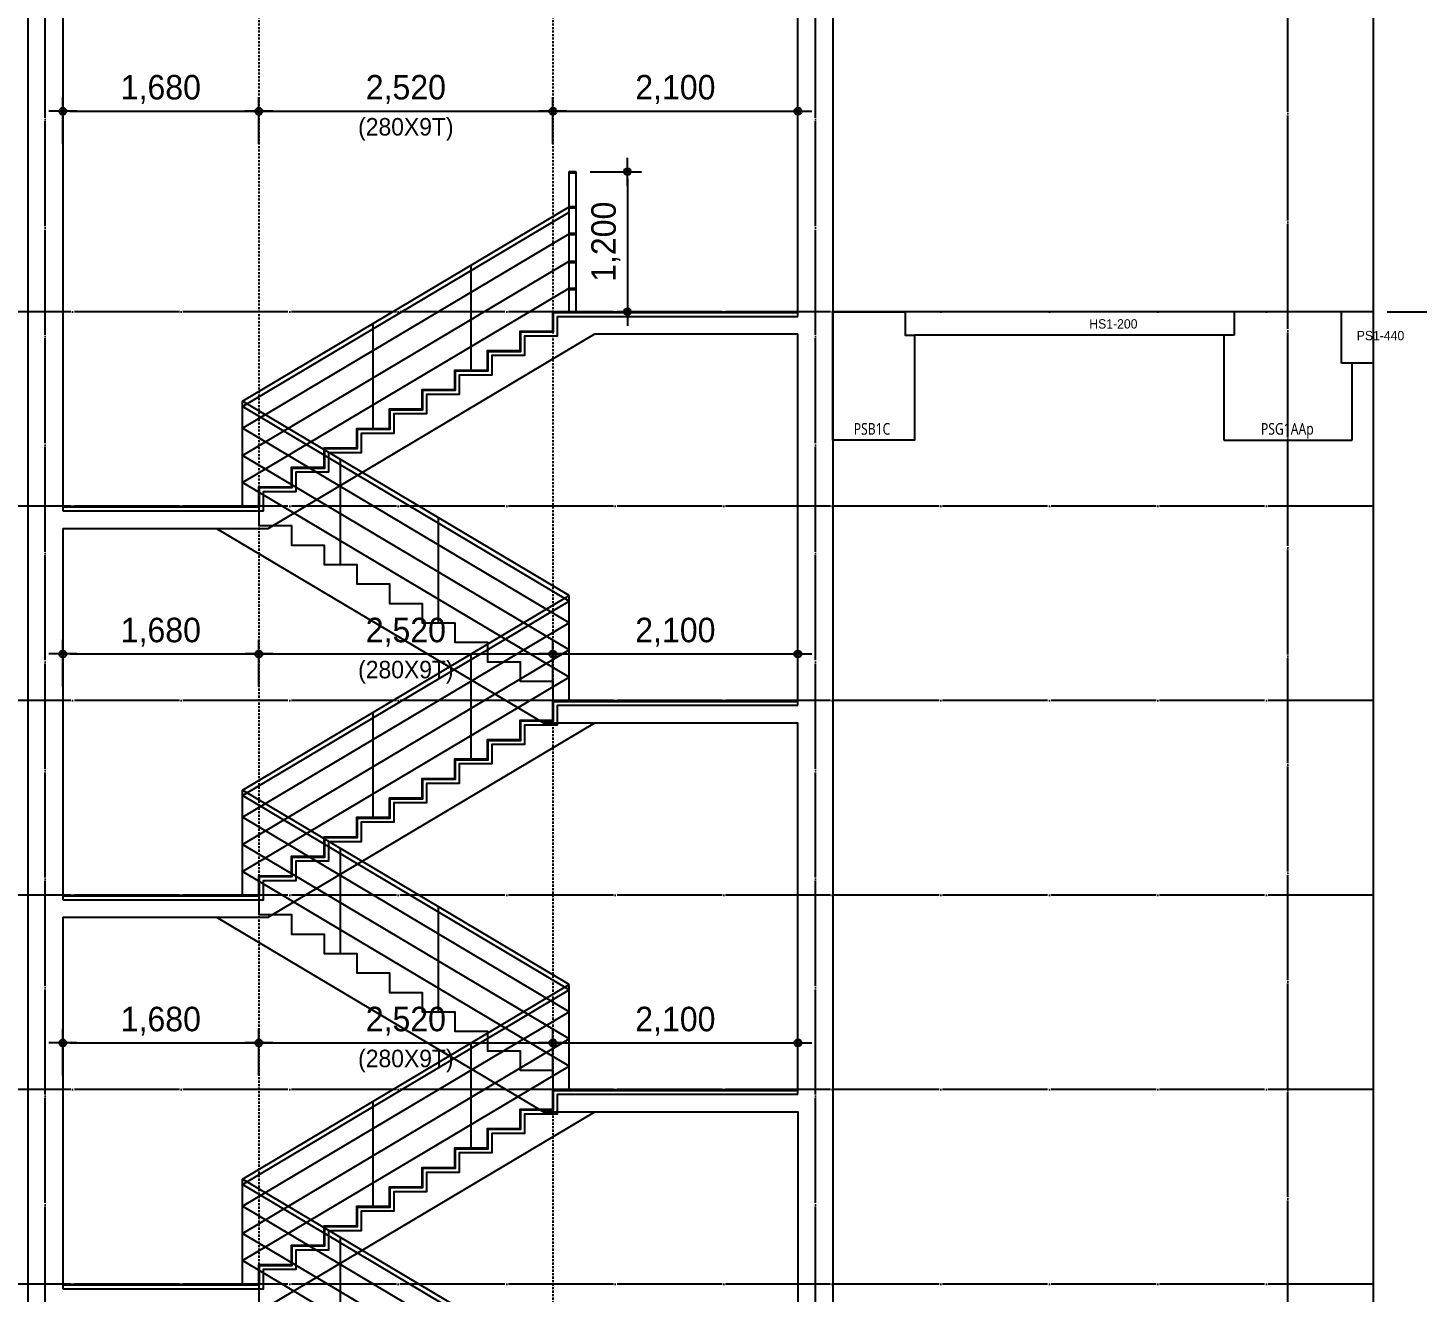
# Model space of a CAD drawing. Header units: millimetres. Extents: x 11948722 to 13111668, y -10771712 to -10232988.
# Drawn here: x 12423116 to 12435024, y -10480107 to -10469270 of the extents above; entities that cross this region are included whole.
import ezdxf
from ezdxf.enums import TextEntityAlignment as Align

# ---------------------------------------------------------------- set-up
doc = ezdxf.new("R2010")
doc.units = ezdxf.units.MM
doc.header["$LTSCALE"] = 150
doc.header["$MEASUREMENT"] = 0
doc.linetypes.add('CEN', pattern=[6.2, 6, -0.1, 0, -0.1])
doc.linetypes.add('Xref-계단단면도$0$H', pattern=[1, 0.6, -0.4])
doc.layers.get('0').update_dxf_attribs({"linetype": 'CONTINUOUS'})
doc.layers.get('Defpoints').update_dxf_attribs({"color": 117, "linetype": 'CONTINUOUS'})
for name, color, linetype in [('A-중심선', 10, 'CEN'), ('CON-C', 2, 'CONTINUOUS'), ('ELE-8', 8, 'CONTINUOUS'), ('Xref-계단단면도$0$3 dim0', 7, 'CONTINUOUS'), ('Xref-계단단면도$0$A-CEIL', 6, 'CONTINUOUS'), ('Xref-계단단면도$0$A-DIM', 7, 'CONTINUOUS')]:
    doc.layers.add(name, color=color, linetype=linetype)
doc.styles.get("Standard").update_dxf_attribs({"font": 'NanumGothic.ttf'})
doc.styles.add('Xref-계단단면도$0$나눔고딕 Se', font='')
doc.styles.add('Xref-계단단면도$0$돋움', font='')
doc.styles.get('Xref-계단단면도$0$나눔고딕 Se').set_extended_font_data('Dotum')
doc.styles.get('Xref-계단단면도$0$돋움').set_extended_font_data('Dotum')
doc.dimstyles.new('Xref-계단단면도$0$A1-100', dxfattribs={"dimtxt": 3, "dimasz": 1, "dimexe": 2, "dimexo": 2, "dimgap": 1, "dimtad": 1, "dimdec": 0, "dimzin": 12, "dimdsep": 46, "dimlunit": 6, "dimtxsty": 'Xref-계단단면도$0$나눔고딕 Se', "dimblk1": 'Xref-계단단면도$0$DIMDOT', "dimblk2": 'Xref-계단단면도$0$DIMDOT', "dimsah": 1, "dimcen": -1, "dimdle": 2, "dimclrd": 256, "dimclre": 256, "dimclrt": 3, "dimadec": 0, "dimazin": 0, "dimtfac": 1, "dimtdec": 0, "dimtix": 1, "dimtmove": 2, "dimatfit": 3, "dimldrblk": 'Xref-계단단면도$0$DIMDOT', "dimfxl": 1, "dimtvp": 1, "dimtolj": 1, "dimtzin": 12, "dimlwd": -1, "dimlwe": -1, "dimarcsym": 0})

# ---------------------------------------------------------------- blocks, each defined once
blk = doc.blocks.new('Xref-계단단면도$0$DIMDOT')
at = {"color": 0}
blk.add_line((-2, 0), (2, 0), dxfattribs=at)
for radius in [0.5, 0.25]:
    blk.add_circle((0, 0), radius, dxfattribs=at)
blk = doc.blocks.new('*D584')
at = {"layer": 'Defpoints', "color": 0, "ltscale": 1200}
for p in [(12434646, -10471704), (12434646, -10481704), (12437646, -10481704)]:
    blk.add_point(p, dxfattribs=at)
at = {"layer": 'Xref-계단단면도$0$3 dim0'}
for p, q in [((12434766, -10471704), (12437766, -10471704)), ((12437646, -10471764), (12437646, -10481644)), ((12434766, -10481704), (12437766, -10481704))]:
    blk.add_line(p, q, dxfattribs=at)
at = {"layer": 'Xref-계단단면도$0$3 dim0', "ltscale": 1200, "xscale": 60, "yscale": 60, "zscale": 60}
for p, rotation in [((12437646, -10471704), 90), ((12437646, -10481704), 270)]:
    blk.add_blockref('Xref-계단단면도$0$DIMDOT', p, dxfattribs=dict(at, rotation=rotation))
at = {"layer": 'Xref-계단단면도$0$3 dim0', "color": 3, "ltscale": 1200, "insert": (12437461, -10476704), "char_height": 210, "attachment_point": 5, "rotation": 90, "style": 'Xref-계단단면도$0$나눔고딕 Se'}
blk.add_mtext('\\A1;10,000', dxfattribs=at)
blk = doc.blocks.new('*D616')
at = {"layer": 'Defpoints', "color": 0, "ltscale": 1200}
for p in [(12434646, -10461704), (12438246, -10461704), (12434646, -10491704)]:
    blk.add_point(p, dxfattribs=at)
at = {"layer": 'Xref-계단단면도$0$3 dim0'}
for p, q in [((12434766, -10461704), (12438366, -10461704)), ((12438246, -10491644), (12438246, -10461764)), ((12434766, -10491704), (12438366, -10491704))]:
    blk.add_line(p, q, dxfattribs=at)
at = {"layer": 'Xref-계단단면도$0$3 dim0', "ltscale": 1200, "xscale": 60, "yscale": 60, "zscale": 60}
for p, rotation in [((12438246, -10461704), 90), ((12438246, -10491704), 270)]:
    blk.add_blockref('Xref-계단단면도$0$DIMDOT', p, dxfattribs=dict(at, rotation=rotation))
at = {"layer": 'Xref-계단단면도$0$3 dim0', "color": 3, "ltscale": 1200, "insert": (12438061, -10476704), "char_height": 210, "attachment_point": 5, "rotation": 90, "style": 'Xref-계단단면도$0$나눔고딕 Se'}
blk.add_mtext('\\A1;30,000', dxfattribs=at)
blk = doc.blocks.new('*D619')
at = {"layer": 'Defpoints', "color": 0, "ltscale": 1200}
for p in [(12434646, -10461704), (12437646, -10461704), (12434646, -10471704)]:
    blk.add_point(p, dxfattribs=at)
at = {"layer": 'Xref-계단단면도$0$3 dim0'}
for p, q in [((12434766, -10461704), (12437766, -10461704)), ((12437646, -10471644), (12437646, -10461764)), ((12434766, -10471704), (12437766, -10471704))]:
    blk.add_line(p, q, dxfattribs=at)
at = {"layer": 'Xref-계단단면도$0$3 dim0', "ltscale": 1200, "xscale": 60, "yscale": 60, "zscale": 60}
for p, rotation in [((12437646, -10461704), 90), ((12437646, -10471704), 270)]:
    blk.add_blockref('Xref-계단단면도$0$DIMDOT', p, dxfattribs=dict(at, rotation=rotation))
at = {"layer": 'Xref-계단단면도$0$3 dim0', "color": 3, "ltscale": 1200, "insert": (12437461, -10466704), "char_height": 210, "attachment_point": 5, "rotation": 90, "style": 'Xref-계단단면도$0$나눔고딕 Se'}
blk.add_mtext('\\A1;10,000', dxfattribs=at)
blk = doc.blocks.new('*D604')
at = {"layer": 'Defpoints', "color": 0, "ltscale": 1200}
for p in [(12425096, -10477970), (12423416, -10478370), (12425096, -10478370)]:
    blk.add_point(p, dxfattribs=at)
at = {"layer": 'Xref-계단단면도$0$3 dim0'}
for p, q in [((12423416, -10478250), (12423416, -10477850)), ((12425096, -10478250), (12425096, -10477850)), ((12423476, -10477970), (12425036, -10477970))]:
    blk.add_line(p, q, dxfattribs=at)
at = {"layer": 'Xref-계단단면도$0$3 dim0', "ltscale": 1200, "xscale": 60, "yscale": 60, "zscale": 60, "rotation": 180}
blk.add_blockref('Xref-계단단면도$0$DIMDOT', (12423416, -10477970), dxfattribs=at)
at = {"layer": 'Xref-계단단면도$0$3 dim0', "ltscale": 1200, "xscale": 60, "yscale": 60, "zscale": 60}
blk.add_blockref('Xref-계단단면도$0$DIMDOT', (12425096, -10477970), dxfattribs=at)
at = {"layer": 'Xref-계단단면도$0$3 dim0', "color": 3, "ltscale": 1200, "insert": (12424256, -10477785), "char_height": 210, "attachment_point": 5, "style": 'Xref-계단단면도$0$나눔고딕 Se'}
blk.add_mtext('\\A1;1,680', dxfattribs=at)
blk = doc.blocks.new('*D605')
at = {"layer": 'Defpoints', "color": 0, "ltscale": 1200}
for p in [(12427616, -10477970), (12425096, -10478370), (12427616, -10478370)]:
    blk.add_point(p, dxfattribs=at)
at = {"layer": 'Xref-계단단면도$0$3 dim0'}
for p, q in [((12425096, -10478250), (12425096, -10477850)), ((12427616, -10478250), (12427616, -10477850)), ((12425156, -10477970), (12427556, -10477970))]:
    blk.add_line(p, q, dxfattribs=at)
at = {"layer": 'Xref-계단단면도$0$3 dim0', "ltscale": 1200, "xscale": 60, "yscale": 60, "zscale": 60, "rotation": 180}
blk.add_blockref('Xref-계단단면도$0$DIMDOT', (12425096, -10477970), dxfattribs=at)
at = {"layer": 'Xref-계단단면도$0$3 dim0', "ltscale": 1200, "xscale": 60, "yscale": 60, "zscale": 60}
blk.add_blockref('Xref-계단단면도$0$DIMDOT', (12427616, -10477970), dxfattribs=at)
at = {"layer": 'Xref-계단단면도$0$3 dim0', "color": 3, "ltscale": 1200, "char_height": 210, "attachment_point": 5, "style": 'Xref-계단단면도$0$나눔고딕 Se'}
for s, insert in [('\\A1;2,520', (12426356, -10477785)), ('\\H0.714286x;(280X9T)', (12426356, -10478126))]:
    blk.add_mtext(s, dxfattribs=dict(at, insert=insert))
blk = doc.blocks.new('*D606')
at = {"layer": 'Defpoints', "color": 0, "ltscale": 1200}
for p in [(12429716, -10477970), (12427616, -10478370), (12429716, -10478370)]:
    blk.add_point(p, dxfattribs=at)
at = {"layer": 'Xref-계단단면도$0$3 dim0'}
for p, q in [((12427616, -10478250), (12427616, -10477850)), ((12429716, -10478250), (12429716, -10477850)), ((12427676, -10477970), (12429656, -10477970))]:
    blk.add_line(p, q, dxfattribs=at)
at = {"layer": 'Xref-계단단면도$0$3 dim0', "ltscale": 1200, "xscale": 60, "yscale": 60, "zscale": 60, "rotation": 180}
blk.add_blockref('Xref-계단단면도$0$DIMDOT', (12427616, -10477970), dxfattribs=at)
at = {"layer": 'Xref-계단단면도$0$3 dim0', "ltscale": 1200, "xscale": 60, "yscale": 60, "zscale": 60}
blk.add_blockref('Xref-계단단면도$0$DIMDOT', (12429716, -10477970), dxfattribs=at)
at = {"layer": 'Xref-계단단면도$0$3 dim0', "color": 3, "ltscale": 1200, "insert": (12428666, -10477785), "char_height": 210, "attachment_point": 5, "style": 'Xref-계단단면도$0$나눔고딕 Se'}
blk.add_mtext('\\A1;2,100', dxfattribs=at)
blk = doc.blocks.new('*D607')
at = {"layer": 'Defpoints', "color": 0, "ltscale": 1200}
for p in [(12425096, -10474637), (12423416, -10475037), (12425096, -10475037)]:
    blk.add_point(p, dxfattribs=at)
at = {"layer": 'Xref-계단단면도$0$3 dim0'}
for p, q in [((12423416, -10474917), (12423416, -10474517)), ((12425096, -10474917), (12425096, -10474517)), ((12423476, -10474637), (12425036, -10474637))]:
    blk.add_line(p, q, dxfattribs=at)
at = {"layer": 'Xref-계단단면도$0$3 dim0', "ltscale": 1200, "xscale": 60, "yscale": 60, "zscale": 60, "rotation": 180}
blk.add_blockref('Xref-계단단면도$0$DIMDOT', (12423416, -10474637), dxfattribs=at)
at = {"layer": 'Xref-계단단면도$0$3 dim0', "ltscale": 1200, "xscale": 60, "yscale": 60, "zscale": 60}
blk.add_blockref('Xref-계단단면도$0$DIMDOT', (12425096, -10474637), dxfattribs=at)
at = {"layer": 'Xref-계단단면도$0$3 dim0', "color": 3, "ltscale": 1200, "insert": (12424256, -10474451), "char_height": 210, "attachment_point": 5, "style": 'Xref-계단단면도$0$나눔고딕 Se'}
blk.add_mtext('\\A1;1,680', dxfattribs=at)
blk = doc.blocks.new('*D608')
at = {"layer": 'Defpoints', "color": 0, "ltscale": 1200}
for p in [(12427616, -10474637), (12425096, -10475037), (12427616, -10475037)]:
    blk.add_point(p, dxfattribs=at)
at = {"layer": 'Xref-계단단면도$0$3 dim0'}
for p, q in [((12425096, -10474917), (12425096, -10474517)), ((12427616, -10474917), (12427616, -10474517)), ((12425156, -10474637), (12427556, -10474637))]:
    blk.add_line(p, q, dxfattribs=at)
at = {"layer": 'Xref-계단단면도$0$3 dim0', "ltscale": 1200, "xscale": 60, "yscale": 60, "zscale": 60, "rotation": 180}
blk.add_blockref('Xref-계단단면도$0$DIMDOT', (12425096, -10474637), dxfattribs=at)
at = {"layer": 'Xref-계단단면도$0$3 dim0', "ltscale": 1200, "xscale": 60, "yscale": 60, "zscale": 60}
blk.add_blockref('Xref-계단단면도$0$DIMDOT', (12427616, -10474637), dxfattribs=at)
at = {"layer": 'Xref-계단단면도$0$3 dim0', "color": 3, "ltscale": 1200, "char_height": 210, "attachment_point": 5, "style": 'Xref-계단단면도$0$나눔고딕 Se'}
for s, insert in [('\\A1;2,520', (12426356, -10474451)), ('\\H0.714286x;(280X9T)', (12426356, -10474793))]:
    blk.add_mtext(s, dxfattribs=dict(at, insert=insert))
blk = doc.blocks.new('*D609')
at = {"layer": 'Defpoints', "color": 0, "ltscale": 1200}
for p in [(12429716, -10474637), (12427616, -10475037), (12429716, -10475037)]:
    blk.add_point(p, dxfattribs=at)
at = {"layer": 'Xref-계단단면도$0$3 dim0'}
for p, q in [((12427616, -10474917), (12427616, -10474517)), ((12429716, -10474917), (12429716, -10474517)), ((12427676, -10474637), (12429656, -10474637))]:
    blk.add_line(p, q, dxfattribs=at)
at = {"layer": 'Xref-계단단면도$0$3 dim0', "ltscale": 1200, "xscale": 60, "yscale": 60, "zscale": 60, "rotation": 180}
blk.add_blockref('Xref-계단단면도$0$DIMDOT', (12427616, -10474637), dxfattribs=at)
at = {"layer": 'Xref-계단단면도$0$3 dim0', "ltscale": 1200, "xscale": 60, "yscale": 60, "zscale": 60}
blk.add_blockref('Xref-계단단면도$0$DIMDOT', (12429716, -10474637), dxfattribs=at)
at = {"layer": 'Xref-계단단면도$0$3 dim0', "color": 3, "ltscale": 1200, "insert": (12428666, -10474451), "char_height": 210, "attachment_point": 5, "style": 'Xref-계단단면도$0$나눔고딕 Se'}
blk.add_mtext('\\A1;2,100', dxfattribs=at)
blk = doc.blocks.new('PSB1C')
at = {"layer": 'CON-C', "ltscale": 1200, "flags": 128}
blk.add_lwpolyline([(-350, 0), (-350, 1100), (270, 1100), (270, 900), (350, 900), (350, 0)], close=True, dxfattribs=at)
at = {"layer": 'Defpoints', "color": 1, "width": 0.8}
blk.add_text('PSB1C', height=99.8, dxfattribs=at).set_placement((-171, 96), align=Align.MIDDLE_LEFT)
blk = doc.blocks.new('PSG1AAp')
at = {"layer": 'CON-C', "ltscale": 1200}
for p, q in [((460, 1100), (-460, 1100)), ((-460, 1100), (-460, 900)), ((460, 660), (460, 1100)), ((-550, 900), (-550, 0)), ((-460, 900), (-550, 900)), ((550, 660), (460, 660)), ((550, 0), (550, 660)), ((-550, 0), (550, 0))]:
    blk.add_line(p, q, dxfattribs=at)
at = {"layer": 'Defpoints', "color": 1, "width": 0.8}
blk.add_text('PSG1AAp', height=99.8, dxfattribs=at).set_placement((-231, 96), align=Align.MIDDLE_LEFT)
blk = doc.blocks.new('zw$3F14')
at = {"layer": 'Xref-계단단면도$0$A-CEIL', "ltscale": 1200}
for p, q in [((0, 0), (0, 1200)), ((60, 0), (60, 1200))]:
    blk.add_line(p, q, dxfattribs=at)
at = {"layer": 'Xref-계단단면도$0$A-CEIL', "color": 4, "ltscale": 1200}
for points in [[(60, 1200), (0, 1200), (0, 1191), (60, 1191)], [(60, 900), (0, 900), (0, 891), (60, 891)], [(60, 670), (0, 670), (0, 661), (60, 661)], [(60, 430), (0, 430), (0, 421), (60, 421)], [(60, 200), (0, 200), (0, 191), (60, 191)]]:
    blk.add_lwpolyline(points, close=True, dxfattribs=at)
blk = doc.blocks.new('*D3503')
at = {"layer": 'Defpoints', "color": 0, "ltscale": 1200}
for p in [(12427616, -10469985), (12425096, -10470385), (12427616, -10470385)]:
    blk.add_point(p, dxfattribs=at)
at = {"layer": 'Xref-계단단면도$0$3 dim0'}
for p, q in [((12425096, -10470265), (12425096, -10469865)), ((12427616, -10470265), (12427616, -10469865)), ((12425156, -10469985), (12427556, -10469985))]:
    blk.add_line(p, q, dxfattribs=at)
at = {"layer": 'Xref-계단단면도$0$3 dim0', "ltscale": 1200, "xscale": 60, "yscale": 60, "zscale": 60, "rotation": 180}
blk.add_blockref('Xref-계단단면도$0$DIMDOT', (12425096, -10469985), dxfattribs=at)
at = {"layer": 'Xref-계단단면도$0$3 dim0', "ltscale": 1200, "xscale": 60, "yscale": 60, "zscale": 60}
blk.add_blockref('Xref-계단단면도$0$DIMDOT', (12427616, -10469985), dxfattribs=at)
at = {"layer": 'Xref-계단단면도$0$3 dim0', "color": 3, "ltscale": 1200, "char_height": 210, "attachment_point": 5, "style": 'Xref-계단단면도$0$나눔고딕 Se'}
for s, insert in [('\\A1;2,520', (12426356, -10469799)), ('\\H0.714286x;(280X9T)', (12426356, -10470141))]:
    blk.add_mtext(s, dxfattribs=dict(at, insert=insert))
blk = doc.blocks.new('*D3502')
at = {"layer": 'Defpoints', "color": 0, "ltscale": 1200}
for p in [(12425096, -10469985), (12423416, -10470385), (12425096, -10470385)]:
    blk.add_point(p, dxfattribs=at)
at = {"layer": 'Xref-계단단면도$0$3 dim0'}
for p, q in [((12423416, -10470265), (12423416, -10469865)), ((12425096, -10470265), (12425096, -10469865)), ((12423476, -10469985), (12425036, -10469985))]:
    blk.add_line(p, q, dxfattribs=at)
at = {"layer": 'Xref-계단단면도$0$3 dim0', "ltscale": 1200, "xscale": 60, "yscale": 60, "zscale": 60, "rotation": 180}
blk.add_blockref('Xref-계단단면도$0$DIMDOT', (12423416, -10469985), dxfattribs=at)
at = {"layer": 'Xref-계단단면도$0$3 dim0', "ltscale": 1200, "xscale": 60, "yscale": 60, "zscale": 60}
blk.add_blockref('Xref-계단단면도$0$DIMDOT', (12425096, -10469985), dxfattribs=at)
at = {"layer": 'Xref-계단단면도$0$3 dim0', "color": 3, "ltscale": 1200, "insert": (12424256, -10469799), "char_height": 210, "attachment_point": 5, "style": 'Xref-계단단면도$0$나눔고딕 Se'}
blk.add_mtext('\\A1;1,680', dxfattribs=at)
blk = doc.blocks.new('*D3504')
at = {"layer": 'Defpoints', "color": 0, "ltscale": 1200}
for p in [(12429716, -10469985), (12427616, -10470385), (12429716, -10470385)]:
    blk.add_point(p, dxfattribs=at)
at = {"layer": 'Xref-계단단면도$0$3 dim0'}
for p, q in [((12427616, -10470265), (12427616, -10469865)), ((12429716, -10470265), (12429716, -10469865)), ((12427676, -10469985), (12429656, -10469985))]:
    blk.add_line(p, q, dxfattribs=at)
at = {"layer": 'Xref-계단단면도$0$3 dim0', "ltscale": 1200, "xscale": 60, "yscale": 60, "zscale": 60, "rotation": 180}
blk.add_blockref('Xref-계단단면도$0$DIMDOT', (12427616, -10469985), dxfattribs=at)
at = {"layer": 'Xref-계단단면도$0$3 dim0', "ltscale": 1200, "xscale": 60, "yscale": 60, "zscale": 60}
blk.add_blockref('Xref-계단단면도$0$DIMDOT', (12429716, -10469985), dxfattribs=at)
at = {"layer": 'Xref-계단단면도$0$3 dim0', "color": 3, "ltscale": 1200, "insert": (12428666, -10469799), "char_height": 210, "attachment_point": 5, "style": 'Xref-계단단면도$0$나눔고딕 Se'}
blk.add_mtext('\\A1;2,100', dxfattribs=at)
blk = doc.blocks.new('*D3505')
at = {"layer": 'Defpoints', "color": 0, "ltscale": 1200}
for p in [(12427816, -10470504), (12427816, -10471704), (12428255, -10471704)]:
    blk.add_point(p, dxfattribs=at)
at = {"layer": 'Xref-계단단면도$0$3 dim0'}
for p, q in [((12427936, -10470504), (12428375, -10470504)), ((12428255, -10470564), (12428255, -10471644)), ((12427936, -10471704), (12428375, -10471704))]:
    blk.add_line(p, q, dxfattribs=at)
at = {"layer": 'Xref-계단단면도$0$3 dim0', "ltscale": 1200, "xscale": 60, "yscale": 60, "zscale": 60}
for p, rotation in [((12428255, -10470504), 90), ((12428255, -10471704), 270)]:
    blk.add_blockref('Xref-계단단면도$0$DIMDOT', p, dxfattribs=dict(at, rotation=rotation))
at = {"layer": 'Xref-계단단면도$0$3 dim0', "color": 3, "ltscale": 1200, "insert": (12428070, -10471104), "char_height": 210, "attachment_point": 5, "rotation": 90, "style": 'Xref-계단단면도$0$나눔고딕 Se'}
blk.add_mtext('\\A1;1,200', dxfattribs=at)

msp = doc.modelspace()

# ---------------------------------------------------------------- linework, layer by layer
at = {"layer": 'A-중심선'}
for p, q in [((12423265.8, -10505384.5), (12423265.8, -10458703.5)), ((12429865.8, -10505384.5), (12429865.8, -10458703.5)), ((12433915.8, -10505334.5), (12433915.8, -10458703.5)), ((12434646.5, -10471703.5), (12417020.5, -10471703.5)), ((12434646.5, -10473370.2), (12417020.5, -10473370.2)), ((12434646.5, -10475036.9), (12417020.5, -10475036.9)), ((12434646.5, -10476703.5), (12417020.5, -10476703.5)), ((12434646.5, -10478370.2), (12417020.5, -10478370.2)), ((12434646.5, -10480036.9), (12417020.5, -10480036.9))]:
    msp.add_line(p, q, dxfattribs=at)
at = {"layer": 'CON-C', "ltscale": 1200}
for p, q in [((12430015.8, -10461953.5), (12430015.8, -10501943.5)), ((12423415.8, -10462153.5), (12423415.8, -10473410.2)), ((12429715.8, -10471743.5), (12429715.8, -10462153.5)), ((12423115.8, -10462953.5), (12423115.8, -10501943.5)), ((12425177, -10473560.2), (12427977, -10471893.5)), ((12427977, -10471893.5), (12429715.8, -10471893.5)), ((12429715.8, -10475076.9), (12429715.8, -10471893.5)), ((12423415.8, -10473560.2), (12423415.8, -10476743.5)), ((12423415.8, -10473560.2), (12425177, -10473560.2)), ((12425177, -10476893.5), (12427977, -10475226.9)), ((12427977, -10475226.9), (12429715.8, -10475226.9)), ((12429715.8, -10478410.2), (12429715.8, -10475226.9)), ((12423415.8, -10476893.5), (12423415.8, -10480076.9)), ((12423415.8, -10476893.5), (12425177, -10476893.5)), ((12425177, -10480226.9), (12427977, -10478560.2)), ((12427977, -10478560.2), (12429715.8, -10478560.2))]:
    msp.add_line(p, q, dxfattribs=at)
at = {"layer": 'CON-C', "ltscale": 1200, "flags": 128}
for points in [[(12423415.8, -10473410.2), (12425135.8, -10473410.2), (12425135.8, -10473243.5), (12425415.8, -10473243.5), (12425415.8, -10473076.9), (12425695.8, -10473076.9), (12425695.8, -10472910.2), (12425975.8, -10472910.2), (12425975.8, -10472743.5), (12426255.8, -10472743.5), (12426255.8, -10472576.9), (12426535.8, -10472576.9), (12426535.8, -10472410.2), (12426815.8, -10472410.2), (12426815.8, -10472243.5), (12427095.8, -10472243.5), (12427095.8, -10472076.9), (12427375.8, -10472076.9), (12427375.8, -10471910.2), (12427655.8, -10471910.2), (12427655.8, -10471743.5), (12429715.8, -10471743.5)], [(12423415.8, -10476743.5), (12425135.8, -10476743.5), (12425135.8, -10476576.9), (12425415.8, -10476576.9), (12425415.8, -10476410.2), (12425695.8, -10476410.2), (12425695.8, -10476243.5), (12425975.8, -10476243.5), (12425975.8, -10476076.9), (12426255.8, -10476076.9), (12426255.8, -10475910.2), (12426535.8, -10475910.2), (12426535.8, -10475743.5), (12426815.8, -10475743.5), (12426815.8, -10475576.9), (12427095.8, -10475576.9), (12427095.8, -10475410.2), (12427375.8, -10475410.2), (12427375.8, -10475243.5), (12427655.8, -10475243.5), (12427655.8, -10475076.9), (12429715.8, -10475076.9)], [(12423415.8, -10480076.9), (12425135.8, -10480076.9), (12425135.8, -10479910.2), (12425415.8, -10479910.2), (12425415.8, -10479743.5), (12425695.8, -10479743.5), (12425695.8, -10479576.9), (12425975.8, -10479576.9), (12425975.8, -10479410.2), (12426255.8, -10479410.2), (12426255.8, -10479243.5), (12426535.8, -10479243.5), (12426535.8, -10479076.9), (12426815.8, -10479076.9), (12426815.8, -10478910.2), (12427095.8, -10478910.2), (12427095.8, -10478743.5), (12427375.8, -10478743.5), (12427375.8, -10478576.9), (12427655.8, -10478576.9), (12427655.8, -10478410.2), (12429715.8, -10478410.2)]]:
    msp.add_lwpolyline(points, dxfattribs=at)
at = {"layer": 'CON-C', "ltscale": 1200}
for points in [[(12433455.8, -10471703.5), (12430635.8, -10471703.5)], [(12434646.5, -10471703.5), (12434375.8, -10471703.5)], [(12433455.8, -10471903.5), (12430715.8, -10471903.5)], [(12434646.5, -10472143.5), (12434375.8, -10472143.5)], [(12428187, -10478560.2), (12429715.8, -10478560.2), (12429715.8, -10481743.5)]]:
    msp.add_lwpolyline(points, dxfattribs=at)
at = {"layer": 'Defpoints', "ltscale": 1200}
msp.add_lwpolyline([(12417020.5, -10458703.5), (12434646.5, -10458703.5), (12434646.5, -10505873.3), (12417020.5, -10505873.3)], close=True, dxfattribs=at)
at = {"layer": 'ELE-8', "ltscale": 300}
for p, q in [((12424955.8, -10473370.2), (12424955.8, -10472470.2)), ((12424955.8, -10473370.2), (12424955.8, -10472470.2)), ((12427755.8, -10474136.9), (12424955.8, -10472470.2)), ((12424955.8, -10472472.9), (12424955.8, -10472481.9)), ((12427755.8, -10474183.4), (12424955.8, -10472516.7)), ((12427755.8, -10474369.6), (12424955.8, -10472702.9)), ((12424955.8, -10472705.6), (12424955.8, -10472714.6)), ((12427755.8, -10474602.4), (12424955.8, -10472935.7)), ((12424955.8, -10472938.4), (12424955.8, -10472947.4)), ((12425795.8, -10473870.2), (12425795.8, -10472970.2)), ((12427755.8, -10474835.1), (12424955.8, -10473168.4)), ((12424955.8, -10473171.1), (12424955.8, -10473180.1)), ((12426635.8, -10474370.2), (12426635.8, -10473470.2)), ((12423415.8, -10473560.2), (12424734.5, -10473560.2)), ((12424734.5, -10473560.2), (12427534.5, -10475226.9)), ((12427755.8, -10475036.9), (12427755.8, -10474136.9)), ((12427534.5, -10475226.9), (12429715.8, -10475226.9)), ((12427755.8, -10477470.2), (12424955.8, -10475803.5)), ((12424955.8, -10476703.5), (12424955.8, -10475803.5)), ((12427755.8, -10477516.7), (12424955.8, -10475850.1)), ((12427755.8, -10477702.9), (12424955.8, -10476036.3)), ((12427755.8, -10477935.7), (12424955.8, -10476269)), ((12425795.8, -10477203.5), (12425795.8, -10476303.5)), ((12427755.8, -10478168.4), (12424955.8, -10476501.8)), ((12426635.8, -10477703.5), (12426635.8, -10476803.5)), ((12423415.8, -10476893.5), (12424734.5, -10476893.5)), ((12424734.5, -10476893.5), (12427534.5, -10478560.2)), ((12427755.8, -10478370.2), (12427755.8, -10477470.2)), ((12427534.5, -10478560.2), (12429715.8, -10478560.2)), ((12427755.8, -10480803.5), (12424955.8, -10479136.9)), ((12424955.8, -10480036.9), (12424955.8, -10479136.9)), ((12427755.8, -10480850.1), (12424955.8, -10479183.4)), ((12427755.8, -10481036.3), (12424955.8, -10479369.6)), ((12427755.8, -10481269), (12424955.8, -10479602.4)), ((12425795.8, -10480536.9), (12425795.8, -10479636.9)), ((12427755.8, -10481501.8), (12424955.8, -10479835.1))]:
    msp.add_line(p, q, dxfattribs=at)
at = {"layer": 'ELE-8', "ltscale": 300, "flags": 128}
for points in [[(12423415.8, -10473370.2), (12425095.8, -10473370.2), (12425095.8, -10473536.9), (12425375.8, -10473536.9), (12425375.8, -10473703.5), (12425655.8, -10473703.5), (12425655.8, -10473870.2), (12425935.8, -10473870.2), (12425935.8, -10474036.9), (12426215.8, -10474036.9), (12426215.8, -10474203.5), (12426495.8, -10474203.5), (12426495.8, -10474370.2), (12426775.8, -10474370.2), (12426775.8, -10474536.9), (12427055.8, -10474536.9), (12427055.8, -10474703.5), (12427335.8, -10474703.5), (12427335.8, -10474870.2), (12427615.8, -10474870.2), (12427615.8, -10475036.9), (12429715.8, -10475036.9)], [(12423415.8, -10476703.5), (12425095.8, -10476703.5), (12425095.8, -10476870.2), (12425375.8, -10476870.2), (12425375.8, -10477036.9), (12425655.8, -10477036.9), (12425655.8, -10477203.5), (12425935.8, -10477203.5), (12425935.8, -10477370.2), (12426215.8, -10477370.2), (12426215.8, -10477536.9), (12426495.8, -10477536.9), (12426495.8, -10477703.5), (12426775.8, -10477703.5), (12426775.8, -10477870.2), (12427055.8, -10477870.2), (12427055.8, -10478036.9), (12427335.8, -10478036.9), (12427335.8, -10478203.5), (12427615.8, -10478203.5), (12427615.8, -10478370.2), (12429715.8, -10478370.2)], [(12423415.8, -10480036.9), (12425095.8, -10480036.9), (12425095.8, -10480203.5), (12425375.8, -10480203.5), (12425375.8, -10480370.2), (12425655.8, -10480370.2), (12425655.8, -10480536.9), (12425935.8, -10480536.9), (12425935.8, -10480703.5), (12426215.8, -10480703.5), (12426215.8, -10480870.2), (12426495.8, -10480870.2), (12426495.8, -10481036.9), (12426775.8, -10481036.9), (12426775.8, -10481203.5), (12427055.8, -10481203.5), (12427055.8, -10481370.2), (12427335.8, -10481370.2), (12427335.8, -10481536.9), (12427615.8, -10481536.9), (12427615.8, -10481703.5), (12429715.8, -10481703.5)]]:
    msp.add_lwpolyline(points, dxfattribs=at)
at = {"layer": 'Xref-계단단면도$0$A-CEIL', "ltscale": 1200}
for p, q in [((12424955.8, -10472470.2), (12427755.8, -10470803.5)), ((12424955.8, -10472516.7), (12427755.8, -10470850.1)), ((12424955.8, -10472702.9), (12427755.8, -10471036.3)), ((12424955.8, -10472935.7), (12427755.8, -10471269)), ((12426915.8, -10472203.5), (12426915.8, -10471303.5)), ((12424955.8, -10473168.4), (12427755.8, -10471501.8)), ((12426075.8, -10472703.5), (12426075.8, -10471803.5)), ((12424955.8, -10473370.2), (12424955.8, -10472470.2)), ((12424955.8, -10475803.5), (12427755.8, -10474136.9)), ((12427755.8, -10475036.9), (12427755.8, -10474136.9)), ((12424955.8, -10475850.1), (12427755.8, -10474183.4)), ((12424955.8, -10476036.3), (12427755.8, -10474369.6)), ((12424955.8, -10476269), (12427755.8, -10474602.4)), ((12426915.8, -10475536.9), (12426915.8, -10474636.9)), ((12424955.8, -10476501.8), (12427755.8, -10474835.1)), ((12426075.8, -10476036.9), (12426075.8, -10475136.9)), ((12424955.8, -10476703.5), (12424955.8, -10475803.5)), ((12424955.8, -10479136.9), (12427755.8, -10477470.2)), ((12427755.8, -10478370.2), (12427755.8, -10477470.2)), ((12424955.8, -10479183.4), (12427755.8, -10477516.7)), ((12424955.8, -10479369.6), (12427755.8, -10477702.9)), ((12424955.8, -10479602.4), (12427755.8, -10477935.7)), ((12426915.8, -10478870.2), (12426915.8, -10477970.2)), ((12424955.8, -10479835.1), (12427755.8, -10478168.4)), ((12426075.8, -10479370.2), (12426075.8, -10478470.2)), ((12424955.8, -10480036.9), (12424955.8, -10479136.9))]:
    msp.add_line(p, q, dxfattribs=at)
at = {"layer": 'Xref-계단단면도$0$A-CEIL', "ltscale": 1200, "flags": 128}
for points in [[(12423415.8, -10473370.2), (12425095.8, -10473370.2), (12425095.8, -10473203.5), (12425375.8, -10473203.5), (12425375.8, -10473036.9), (12425655.8, -10473036.9), (12425655.8, -10472870.2), (12425935.8, -10472870.2), (12425935.8, -10472703.5), (12426215.8, -10472703.5), (12426215.8, -10472536.9), (12426495.8, -10472536.9), (12426495.8, -10472370.2), (12426775.8, -10472370.2), (12426775.8, -10472203.5), (12427055.8, -10472203.5), (12427055.8, -10472036.9), (12427335.8, -10472036.9), (12427335.8, -10471870.2), (12427615.8, -10471870.2), (12427615.8, -10471703.5), (12429715.8, -10471703.5)], [(12423415.8, -10473377.2), (12425102.8, -10473377.2), (12425102.8, -10473210.5), (12425382.8, -10473210.5), (12425382.8, -10473043.9), (12425662.8, -10473043.9), (12425662.8, -10472877.2), (12425942.8, -10472877.2), (12425942.8, -10472710.5), (12426222.8, -10472710.5), (12426222.8, -10472543.9), (12426502.8, -10472543.9), (12426502.8, -10472377.2), (12426782.8, -10472377.2), (12426782.8, -10472210.5), (12427062.8, -10472210.5), (12427062.8, -10472043.9), (12427342.8, -10472043.9), (12427342.8, -10471877.2), (12427622.8, -10471877.2), (12427622.8, -10471710.5), (12429715.8, -10471710.5)], [(12423415.8, -10476703.5), (12425095.8, -10476703.5), (12425095.8, -10476536.9), (12425375.8, -10476536.9), (12425375.8, -10476370.2), (12425655.8, -10476370.2), (12425655.8, -10476203.5), (12425935.8, -10476203.5), (12425935.8, -10476036.9), (12426215.8, -10476036.9), (12426215.8, -10475870.2), (12426495.8, -10475870.2), (12426495.8, -10475703.5), (12426775.8, -10475703.5), (12426775.8, -10475536.9), (12427055.8, -10475536.9), (12427055.8, -10475370.2), (12427335.8, -10475370.2), (12427335.8, -10475203.5), (12427615.8, -10475203.5), (12427615.8, -10475036.9), (12429715.8, -10475036.9)], [(12423415.8, -10476710.5), (12425102.8, -10476710.5), (12425102.8, -10476543.9), (12425382.8, -10476543.9), (12425382.8, -10476377.2), (12425662.8, -10476377.2), (12425662.8, -10476210.5), (12425942.8, -10476210.5), (12425942.8, -10476043.9), (12426222.8, -10476043.9), (12426222.8, -10475877.2), (12426502.8, -10475877.2), (12426502.8, -10475710.5), (12426782.8, -10475710.5), (12426782.8, -10475543.9), (12427062.8, -10475543.9), (12427062.8, -10475377.2), (12427342.8, -10475377.2), (12427342.8, -10475210.5), (12427622.8, -10475210.5), (12427622.8, -10475043.9), (12429715.8, -10475043.9)], [(12423415.8, -10480036.9), (12425095.8, -10480036.9), (12425095.8, -10479870.2), (12425375.8, -10479870.2), (12425375.8, -10479703.5), (12425655.8, -10479703.5), (12425655.8, -10479536.9), (12425935.8, -10479536.9), (12425935.8, -10479370.2), (12426215.8, -10479370.2), (12426215.8, -10479203.5), (12426495.8, -10479203.5), (12426495.8, -10479036.9), (12426775.8, -10479036.9), (12426775.8, -10478870.2), (12427055.8, -10478870.2), (12427055.8, -10478703.5), (12427335.8, -10478703.5), (12427335.8, -10478536.9), (12427615.8, -10478536.9), (12427615.8, -10478370.2), (12429715.8, -10478370.2)], [(12423415.8, -10480043.9), (12425102.8, -10480043.9), (12425102.8, -10479877.2), (12425382.8, -10479877.2), (12425382.8, -10479710.5), (12425662.8, -10479710.5), (12425662.8, -10479543.9), (12425942.8, -10479543.9), (12425942.8, -10479377.2), (12426222.8, -10479377.2), (12426222.8, -10479210.5), (12426502.8, -10479210.5), (12426502.8, -10479043.9), (12426782.8, -10479043.9), (12426782.8, -10478877.2), (12427062.8, -10478877.2), (12427062.8, -10478710.5), (12427342.8, -10478710.5), (12427342.8, -10478543.9), (12427622.8, -10478543.9), (12427622.8, -10478377.2), (12429715.8, -10478377.2)]]:
    msp.add_lwpolyline(points, dxfattribs=at)
at = {"layer": 'Xref-계단단면도$0$A-DIM', "color": 135, "linetype": 'Xref-계단단면도$0$H', "ltscale": 0.2}
for p, q in [((12425095.8, -10462153.5), (12425095.8, -10501703.5)), ((12427615.8, -10462153.5), (12427615.8, -10501703.5))]:
    msp.add_line(p, q, dxfattribs=at)

# ---------------------------------------------------------------- block references
at = {"layer": 'CON-C', "ltscale": 1200}
for name, p in [('PSB1C', (12430365.8, -10472803.5)), ('PSG1AAp', (12433915.8, -10472803.5))]:
    msp.add_blockref(name, p, dxfattribs=at)
at = {"layer": 'Xref-계단단면도$0$A-CEIL', "ltscale": 1200}
msp.add_blockref('zw$3F14', (12427755.8, -10471703.5), dxfattribs=at)

# ---------------------------------------------------------------- texts
at = {"layer": 'Defpoints', "style": 'Xref-계단단면도$0$돋움'}
for s, p in [('HS1-200', (12432213.5, -10471847.7)), ('PS1-440', (12434505.7, -10471948.1))]:
    msp.add_text(s, height=80, dxfattribs=at).set_placement(p)

# ---------------------------------------------------------------- dimensions: what is measured, and where the dimension line sits
at = {"layer": 'Xref-계단단면도$0$3 dim0'}
for base, p1, p2, angle, picture, middle in [((12438246.5, -10461703.5), (12434646.5, -10491703.5), (12434646.5, -10461703.5), 90, '*D616', (12438061.1, -10476703.5)), ((12437646.5, -10461703.5), (12434646.5, -10471703.5), (12434646.5, -10461703.5), 270, '*D619', (12437461.1, -10466703.5)), ((12428255.2, -10471703.5), (12427815.8, -10470503.5), (12427815.8, -10471703.5), 270, '*D3505', (12428069.8, -10471103.5)), ((12437646.5, -10481703.5), (12434646.5, -10471703.5), (12434646.5, -10481703.5), 90, '*D584', (12437461.1, -10476703.5))]:
    dim = msp.add_linear_dim(base=base, p1=p1, p2=p2, angle=angle, dimstyle='Xref-계단단면도$0$A1-100', override={"dimscale": 60, "dimtxt": 3.5}, dxfattribs=at)
    dim.commit()
    dim.dimension.update_dxf_attribs({"geometry": picture, "text_midpoint": middle})
for base, p1, p2, picture, middle in [((12425095.8, -10469984.6), (12423415.8, -10470384.6), (12425095.8, -10470384.6), '*D3502', (12424255.8, -10469799.2)), ((12429715.8, -10469984.6), (12427615.8, -10470384.6), (12429715.8, -10470384.6), '*D3504', (12428665.8, -10469799.2)), ((12425095.8, -10474636.9), (12423415.8, -10475036.9), (12425095.8, -10475036.9), '*D607', (12424255.8, -10474451.5)), ((12429715.8, -10474636.9), (12427615.8, -10475036.9), (12429715.8, -10475036.9), '*D609', (12428665.8, -10474451.5)), ((12425095.8, -10477970.2), (12423415.8, -10478370.2), (12425095.8, -10478370.2), '*D604', (12424255.8, -10477784.8)), ((12429715.8, -10477970.2), (12427615.8, -10478370.2), (12429715.8, -10478370.2), '*D606', (12428665.8, -10477784.8))]:
    dim = msp.add_linear_dim(base=base, p1=p1, p2=p2, dimstyle='Xref-계단단면도$0$A1-100', override={"dimscale": 60, "dimtxt": 3.5, "dimblk1": 'Xref-계단단면도$0$DIMDOT', "dimblk2": 'Xref-계단단면도$0$DIMDOT'}, dxfattribs=at)
    dim.commit()
    dim.dimension.update_dxf_attribs({"geometry": picture, "text_midpoint": middle})
for base, p1, p2, picture, middle in [((12427615.8, -10469984.6), (12425095.8, -10470384.6), (12427615.8, -10470384.6), '*D3503', (12426355.8, -10469984.6)), ((12427615.8, -10474636.9), (12425095.8, -10475036.9), (12427615.8, -10475036.9), '*D608', (12426355.8, -10474636.9)), ((12427615.8, -10477970.2), (12425095.8, -10478370.2), (12427615.8, -10478370.2), '*D605', (12426355.8, -10477970.2))]:
    dim = msp.add_linear_dim(base=base, p1=p1, p2=p2, text='<>\\X\\H0.714286x;(280X9T)', dimstyle='Xref-계단단면도$0$A1-100', override={"dimscale": 60, "dimtxt": 3.5, "dimtxsty": 'Xref-계단단면도$0$나눔고딕 Se', "dimblk1": 'Xref-계단단면도$0$DIMDOT', "dimblk2": 'Xref-계단단면도$0$DIMDOT'}, dxfattribs=at)
    dim.commit()
    dim.dimension.update_dxf_attribs({"geometry": picture, "text_midpoint": middle})

doc.saveas('drawing.dxf')
